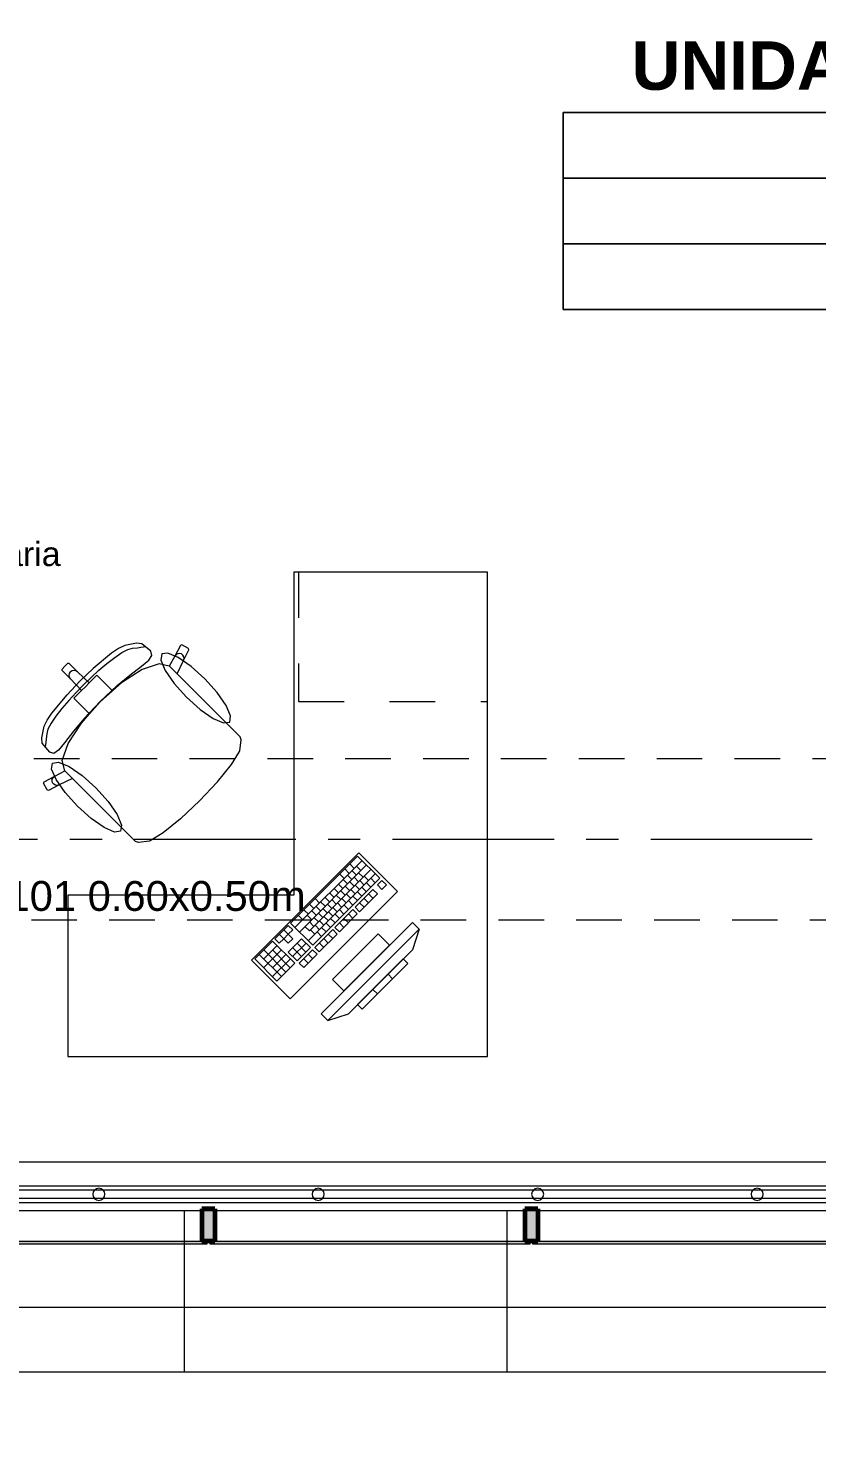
# Model space of a CAD drawing. Header units: inches. Extents: x -38 to 5698, y -33 to 92.
# Drawn here: x 110.017 to 112.459, y 5.605 to 9.963 of the extents above; entities that cross this region are included whole.
import ezdxf

# ---------------------------------------------------------------- set-up
doc = ezdxf.new("R2010")
doc.units = ezdxf.units.IN
doc.header["$MEASUREMENT"] = 0
doc.set_wipeout_variables(frame=1)
doc.header["$PDMODE"] = 1
for name, pattern in [('Hidden Line', [0.195611, 0.141111, -0.0545]), ('Punto & Raya', [0.65, 0.5, -0.075, 0, -0.075]), ('Rayas', [0.282222, 0.141111, -0.141111]), ('Wipeout_Contour', [1, 0, -1])]:
    doc.linetypes.add(name, pattern=pattern)
for name, color, linetype in [('02 _ ARQ _ ALB _ Cotas Ejes', 7, 'Continuous'), ('02 _ ARQ _ ALB _ Ejes Generales', 7, 'Continuous'), ('02 _ ARQ _ ZON _ Espacio.3D', 7, 'Continuous'), ('08 _ STR _ EXT _ 07 Losa Aligerada', 7, 'Continuous'), ('08 _ STR _ EXT _ 09 Vigas', 7, 'Continuous'), ('Acabado - Muros', 7, 'Continuous'), ('Dibujo 2D - General', 7, 'Continuous'), ('Estructura - 04 MURO', 253, 'Continuous'), ('Interior - Escaleras & Barandillas', 7, 'Continuous'), ('Interior - Mobiliario', 7, 'Continuous'), ('Notas - Etiquetas', 251, 'Continuous')]:
    doc.layers.add(name, color=color, linetype=linetype)
doc.styles.add('Estilo_Generado_1', font='swisseb.ttf')
doc.styles.add('Estilo_Generado_4', font='swisse.ttf')
doc.dimstyles.new('Estilo_Generado__1', dxfattribs={"dimtxt": 0.125, "dimasz": 0.095, "dimexe": 0.18, "dimexo": 0.3, "dimgap": 0, "dimtad": 0, "dimtih": 1, "dimtoh": 1, "dimzin": 0, "dimdsep": 46, "dimtxsty": 'Estilo_Generado_4', "dimblk": 'ARROWHEAD_6', "dimblk1": 'ARROWHEAD_6', "dimblk2": 'ARROWHEAD_6', "dimcen": 0.09, "dimse1": 1, "dimse2": 1, "dimclrd": 144, "dimclre": 144, "dimclrt": 7, "dimadec": 0, "dimazin": 0, "dimtfac": 1, "dimtdec": 4, "dimtmove": 0, "dimatfit": 3, "dimfxl": 1, "dimtolj": 1, "dimtzin": 0, "dimarcsym": 0})
doc.dimstyles.new('Estilo_Generado__8', dxfattribs={"dimtxt": 0.18, "dimasz": 0.0912, "dimexe": 0.18, "dimexo": 0.0625, "dimgap": 0, "dimtad": 0, "dimtih": 1, "dimtoh": 1, "dimdec": 4, "dimzin": 0, "dimdsep": 46, "dimcen": 0.09, "dimadec": 0, "dimazin": 0, "dimtfac": 1, "dimtdec": 4, "dimtmove": 0, "dimatfit": 3, "dimldrblk": 'ARROWHEAD_5', "dimfxl": 1, "dimtolj": 1, "dimtzin": 0, "dimarcsym": 0})

# ---------------------------------------------------------------- blocks, each defined once
blk = doc.blocks.new('ARROWHEAD_6')
at = {"color": 0, "linetype": 'Continuous', "lineweight": 0}
for p, q in [((-0.5, -0.5), (0.5, 0.5)), ((0, 0), (-1, 0))]:
    blk.add_line(p, q, dxfattribs=at)
blk = doc.blocks.new('*D88', base_point=(804.059, 0))
at = {"layer": '02 _ ARQ _ ALB _ Cotas Ejes', "color": 144, "linetype": 'Continuous', "lineweight": -2, "transparency": 16777216}
for p, q in [((108.915, 2.2841), (112.0886, 2.2841)), ((115.725, 2.2841), (112.4761, 2.2841))]:
    blk.add_line(p, q, dxfattribs=at)
at = {"layer": 'Defpoints', "color": 0, "linetype": 'Continuous', "transparency": 16777216}
for p in [(108.82, 7.45), (115.82, 7.45), (115.82, 2.2841)]:
    blk.add_point(p, dxfattribs=at)
at = {"layer": '02 _ ARQ _ ALB _ Cotas Ejes', "color": 144, "linetype": 'Continuous', "lineweight": -2, "transparency": 16777216, "xscale": 0.095, "yscale": 0.095, "zscale": 0.095, "rotation": 180}
blk.add_blockref('ARROWHEAD_6', (108.82, 2.2841), dxfattribs=at)
at = {"layer": '02 _ ARQ _ ALB _ Cotas Ejes', "color": 144, "linetype": 'Continuous', "lineweight": -2, "transparency": 16777216, "xscale": 0.095, "yscale": 0.095, "zscale": 0.095}
blk.add_blockref('ARROWHEAD_6', (115.82, 2.2841), dxfattribs=at)
at = {"layer": '02 _ ARQ _ ALB _ Cotas Ejes', "color": 7, "linetype": 'Continuous', "lineweight": 13, "transparency": 16777216, "insert": (112.2823, 2.2841), "char_height": 0.125, "attachment_point": 5, "style": 'Estilo_Generado_4'}
blk.add_mtext('\\A1;7.00', dxfattribs=at)
blk = doc.blocks.new('ARROWHEAD_5')
at = {"linetype": 'Continuous', "lineweight": 0}
blk.add_hatch(color=0, dxfattribs=at).paths.add_polyline_path([(-1, 0.2679), (0, 0), (-1, -0.2679)])
at = {"color": 0, "linetype": 'Continuous', "lineweight": 0}
blk.add_line((0, 0), (-1, 0), dxfattribs=at)

msp = doc.modelspace()

# ---------------------------------------------------------------- linework, layer by layer
at = {"layer": '02 _ ARQ _ ZON _ Espacio.3D', "color": 252, "linetype": 'Continuous', "lineweight": 13}
for p, q in [((114.5415, 9.7019), (111.6738, 9.7019)), ((111.6738, 9.7019), (111.6738, 9.0912)), ((111.6738, 9.7019), (114.5415, 9.7019)), ((111.6738, 9.4984), (111.6738, 9.7019)), ((114.5415, 9.4984), (111.6738, 9.4984)), ((111.6738, 9.4984), (114.5415, 9.4984)), ((111.6738, 9.2948), (111.6738, 9.4984)), ((114.5415, 9.2948), (111.6738, 9.2948)), ((111.6738, 9.2948), (114.5415, 9.2948)), ((111.6738, 9.0912), (111.6738, 9.2948)), ((111.6738, 9.0912), (114.5415, 9.0912)), ((114.5415, 9.0912), (111.6738, 9.0912))]:
    msp.add_line(p, q, dxfattribs=at)
at = {"layer": '02 _ ARQ _ ZON _ Espacio.3D', "color": 254, "linetype": 'Continuous', "lineweight": 0, "flags": 128}
msp.add_lwpolyline([(104.8201, 17.35), (104.8201, 6.45), (117.6487, 6.4499), (117.6487, 7.7), (117.7931, 7.7), (117.793, 6.45), (122.1232, 6.45), (122.1232, 7.7), (122.57, 7.7), (122.57, 16.9), (122.57, 17.4), (116.67, 17.4), (116.67, 16.9), (116.07, 16.9), (116.07, 16.2999), (115.57, 16.2999), (115.57, 17.4), (112.57, 17.4), (112.57, 16.0999), (108.57, 16.0998), (108.57, 17.35)], close=True, dxfattribs=at)
at = {"layer": '08 _ STR _ EXT _ 07 Losa Aligerada', "color": 7, "linetype": 'Continuous', "lineweight": 18, "flags": 128}
msp.add_lwpolyline([(115.87, 43.8736), (108.7699, 43.8736), (108.7699, 39.9), (103.6201, 39.9), (103.6201, 40.95), (100.52, 40.95), (100.52, 37.7), (101.57, 37.7), (101.57, 33.9), (100.67, 33.9), (100.67, 27.9392), (100.17, 27.9392), (100.17, 5.8), (117.7353, 5.8)], dxfattribs=at)
at = {"layer": 'Interior - Mobiliario', "color": 175, "linetype": 'Rayas', "lineweight": 13}
for p, q in [((110.854, 8.2772), (110.854, 7.8772)), ((110.854, 7.8772), (111.439, 7.8772))]:
    msp.add_line(p, q, dxfattribs=at)
at = {"layer": 'Interior - Mobiliario', "color": 175, "linetype": 'Continuous', "lineweight": 13}
for p, q in [((110.2751, 8.026), (110.2184, 7.9791)), ((110.2968, 8.0409), (110.2751, 8.026)), ((110.2846, 8.0134), (110.3064, 8.0282)), ((110.316, 8.0498), (110.2968, 8.0409)), ((110.3064, 8.0282), (110.3252, 8.0382)), ((110.3521, 8.0576), (110.316, 8.0498)), ((110.3252, 8.0382), (110.34, 8.0421)), ((110.34, 8.0421), (110.3554, 8.0432)), ((110.3689, 8.0557), (110.3521, 8.0576)), ((110.3554, 8.0432), (110.3661, 8.0453)), ((110.3661, 8.0453), (110.3742, 8.0461)), ((110.3968, 8.0325), (110.3689, 8.0557)), ((110.3742, 8.0461), (110.3787, 8.0469)), ((110.3902, 8.0053), (110.4002, 8.0196)), ((110.4002, 8.0196), (110.3968, 8.0325)), ((110.4881, 8.0505), (110.4712, 8.0174)), ((110.4748, 8.022), (110.4712, 8.0174)), ((110.4799, 8.0249), (110.4748, 8.022)), ((110.4858, 8.0257), (110.4799, 8.0249)), ((110.4914, 8.0241), (110.4858, 8.0257)), ((110.4922, 8.0519), (110.4881, 8.0505)), ((110.496, 8.0205), (110.4914, 8.0241)), ((110.5135, 8.041), (110.4922, 8.0519)), ((110.4988, 8.0154), (110.496, 8.0205)), ((110.4979, 8.0039), (110.5148, 8.037)), ((110.5148, 8.037), (110.5135, 8.041)), ((110.1218, 7.9773), (110.1304, 7.9858)), ((110.1218, 7.973), (110.1218, 7.9773)), ((110.1389, 7.9943), (110.1304, 7.9858)), ((110.1432, 7.9944), (110.1389, 7.9943)), ((110.1693, 7.9683), (110.1432, 7.9944)), ((110.2184, 7.9791), (110.1762, 7.94)), ((110.236, 7.9736), (110.2608, 7.9948)), ((110.2608, 7.9948), (110.2846, 8.0134)), ((110.3317, 7.9587), (110.3679, 7.9867)), ((110.3679, 7.9867), (110.3902, 8.0053)), ((110.4219, 7.9939), (110.3699, 7.9755)), ((110.4538, 7.9864), (110.4219, 7.9939)), ((110.4712, 8.0174), (110.4538, 7.9864)), ((110.4541, 7.9864), (110.4538, 7.9864)), ((110.4541, 7.9864), (110.4783, 7.9621)), ((110.4783, 7.9621), (110.4979, 8.0039)), ((110.4979, 8.0039), (110.4995, 8.0096)), ((110.4995, 8.0096), (110.4988, 8.0154)), ((110.1479, 7.9469), (110.1218, 7.973)), ((110.1371, 7.8978), (110.1762, 7.94)), ((110.1436, 7.9575), (110.1447, 7.9633)), ((110.1447, 7.9518), (110.1436, 7.9575)), ((110.1447, 7.9633), (110.148, 7.9682)), ((110.1479, 7.9469), (110.1447, 7.9518)), ((110.1819, 7.9104), (110.1479, 7.9469)), ((110.1529, 7.9715), (110.148, 7.9682)), ((110.1587, 7.9726), (110.1529, 7.9715)), ((110.1644, 7.9715), (110.1587, 7.9726)), ((110.1693, 7.9683), (110.1644, 7.9715)), ((110.2058, 7.9343), (110.1693, 7.9683)), ((110.1879, 7.9283), (110.2114, 7.9511)), ((110.2058, 7.9343), (110.1938, 7.9223)), ((110.2294, 7.9579), (110.2058, 7.9343)), ((110.2114, 7.9511), (110.236, 7.9736)), ((110.2506, 7.9368), (110.2294, 7.9579)), ((110.278, 7.9094), (110.2506, 7.9368)), ((110.3061, 7.9342), (110.278, 7.9094)), ((110.2924, 7.926), (110.3317, 7.9587)), ((110.3699, 7.9755), (110.3061, 7.9342)), ((110.1651, 7.9048), (110.1426, 7.8802)), ((110.1583, 7.8868), (110.1819, 7.9104)), ((110.1879, 7.9283), (110.1651, 7.9048)), ((110.1819, 7.9104), (110.1938, 7.9223)), ((110.2396, 7.8765), (110.2924, 7.926)), ((110.278, 7.9094), (110.2401, 7.8761))]:
    msp.add_line(p, q, dxfattribs=at)

# ---------------------------------------------------------------- texts
at = {"layer": '02 _ ARQ _ ZON _ Espacio.3D', "color": 252, "lineweight": 25, "insert": (113.1077, 9.9219), "char_height": 0.15, "attachment_point": 2, "style": 'Estilo_Generado_1'}
msp.add_mtext('\\A1;{\\pqc;\\pt0;\\fSwis721 Ex BT|b1|i0|c0|p34;UNIDAD DE TESORERIA}', dxfattribs=at)
at = {"layer": 'Notas - Etiquetas', "color": 8, "linetype": 'Continuous', "lineweight": 35, "insert": (109.2551, 8.3334), "char_height": 0.075, "attachment_point": 4, "style": 'Estilo_Generado_4'}
msp.add_mtext('\\A1;{\\pql;\\fSwis721 Ex BT|b0|i0|c0|p34;Columna Sanitaria}', dxfattribs=at)

# ---------------------------------------------------------------- next in the draw order: wipeouts: each hides what was drawn before it
at = {"color": 254, "linetype": 'Wipeout_Contour', "lineweight": 0, "ltscale": 4906.165759}
msp.add_wipeout([(117.0136, 5.8), (117.0136, 6.35), (100.6701, 6.35), (100.6701, 7.85), (100.17, 7.85), (100.17, 5.8)], dxfattribs=at).dxf.layer = 'Dibujo 2D - General'

# ---------------------------------------------------------------- next in the draw order: hatches: boundary and pattern name
at = {"layer": 'Acabado - Muros', "linetype": 'Continuous', "lineweight": 9}
for points in [[(109.58, 6.195), (110.57, 6.195), (110.57, 6.205), (109.58, 6.205)], [(110.58, 6.195), (111.57, 6.195), (111.57, 6.205), (110.58, 6.205)], [(111.58, 6.195), (112.57, 6.195), (112.57, 6.205), (111.58, 6.205)]]:
    msp.add_hatch(color=250, dxfattribs=at).paths.add_polyline_path(points)
at = {"layer": 'Dibujo 2D - General', "linetype": 'Continuous', "lineweight": 13}
h = msp.add_hatch(dxfattribs=at)
h.set_pattern_fill('CEMENTO_PULIDO_Y_BRUÑADO_FA', color=251, style=0, pattern_type=2)
h.set_pattern_definition([(0, (92.5, 3e-09), (0, 1), []), (90, (92.5, 3e-09), (-1, 0), [])])
h.paths.add_polyline_path([(117.0136, 5.8), (117.0136, 6.35), (100.6701, 6.35), (100.6701, 7.85), (100.17, 7.85), (100.17, 5.8)])

# ---------------------------------------------------------------- next in the draw order: linework, layer by layer
at = {"layer": '02 _ ARQ _ ALB _ Ejes Generales', "color": 252, "linetype": 'Punto & Raya', "lineweight": 13}
msp.add_line((98.3454, 7.45), (147.07, 7.45), dxfattribs=at)
at = {"layer": '08 _ STR _ EXT _ 09 Vigas', "color": 251, "linetype": 'Hidden Line', "lineweight": 13}
for p, q in [((109.07, 7.7), (115.57, 7.7)), ((102.07, 7.2), (144.07, 7.2))]:
    msp.add_line(p, q, dxfattribs=at)
at = {"layer": 'Acabado - Muros', "color": 7, "linetype": 'Continuous', "lineweight": 60}
for p, q in [((110.595, 6.205), (110.555, 6.205)), ((111.595, 6.205), (111.555, 6.205))]:
    msp.add_line(p, q, dxfattribs=at)
at = {"layer": 'Acabado - Muros', "color": 7, "linetype": 'Continuous', "lineweight": 13, "flags": 128}
for points in [[(109.58, 6.195), (109.58, 6.205), (110.57, 6.205), (110.57, 6.195)], [(110.58, 6.195), (110.58, 6.205), (111.57, 6.205), (111.57, 6.195)], [(111.58, 6.195), (111.58, 6.205), (112.57, 6.205), (112.57, 6.195)]]:
    msp.add_lwpolyline(points, close=True, dxfattribs=at)
at = {"layer": 'Dibujo 2D - General', "color": 251, "linetype": 'Continuous', "lineweight": 13, "flags": 128}
msp.add_lwpolyline([(117.0136, 5.8), (117.0136, 6.35), (100.6701, 6.35), (100.6701, 7.85), (100.17, 7.85), (100.17, 5.8)], close=True, dxfattribs=at)
at = {"layer": 'Interior - Mobiliario', "color": 175, "linetype": 'Continuous', "lineweight": 13}
for p, q in [((110.6261, 7.8143), (110.4783, 7.9621)), ((110.0902, 7.8411), (110.1371, 7.8978)), ((110.1214, 7.8554), (110.1028, 7.8316)), ((110.1426, 7.8802), (110.1214, 7.8554)), ((110.1794, 7.8656), (110.1583, 7.8868)), ((110.2068, 7.8382), (110.1794, 7.8656)), ((110.2396, 7.8765), (110.1902, 7.8238)), ((110.2068, 7.8382), (110.2401, 7.8761)), ((110.0664, 7.8002), (110.0753, 7.8194)), ((110.0753, 7.8194), (110.0902, 7.8411)), ((110.088, 7.8098), (110.078, 7.791)), ((110.1028, 7.8316), (110.088, 7.8098)), ((110.1407, 7.7463), (110.182, 7.8101)), ((110.1902, 7.8238), (110.1574, 7.7845)), ((110.182, 7.8101), (110.2068, 7.8382)), ((110.6517, 7.7888), (110.6261, 7.8143)), ((110.0586, 7.764), (110.0664, 7.8002)), ((110.0605, 7.7473), (110.0586, 7.764)), ((110.0729, 7.7608), (110.0709, 7.75)), ((110.0741, 7.7762), (110.0729, 7.7608)), ((110.078, 7.791), (110.0741, 7.7762)), ((110.1574, 7.7845), (110.1295, 7.7483)), ((110.6736, 7.7668), (110.6517, 7.7888)), ((110.6765, 7.7575), (110.6736, 7.7668)), ((110.0837, 7.7194), (110.0605, 7.7473)), ((110.0701, 7.742), (110.0693, 7.7375)), ((110.0709, 7.75), (110.0701, 7.742)), ((110.0966, 7.716), (110.0837, 7.7194)), ((110.1109, 7.726), (110.0966, 7.716)), ((110.1295, 7.7483), (110.1109, 7.726)), ((110.1223, 7.6943), (110.1407, 7.7463)), ((110.6467, 7.6814), (110.6716, 7.7215)), ((110.6716, 7.7215), (110.6725, 7.7236)), ((110.6725, 7.7236), (110.6765, 7.7575)), ((110.1298, 7.6624), (110.1223, 7.6943)), ((110.6031, 7.6278), (110.6467, 7.6814)), ((110.0643, 7.624), (110.0657, 7.6281)), ((110.0657, 7.6281), (110.0988, 7.645)), ((110.0905, 7.6304), (110.0913, 7.6363)), ((110.0921, 7.6248), (110.0905, 7.6304)), ((110.0913, 7.6363), (110.0941, 7.6414)), ((110.0941, 7.6414), (110.0988, 7.645)), ((110.0988, 7.645), (110.1298, 7.6624)), ((110.154, 7.6379), (110.1123, 7.6183)), ((110.1298, 7.6621), (110.1298, 7.6624)), ((110.1298, 7.6621), (110.154, 7.6379)), ((110.3019, 7.49), (110.154, 7.6379)), ((110.6024, 7.627), (110.6031, 7.6278)), ((110.0751, 7.6026), (110.0643, 7.624)), ((110.0792, 7.6013), (110.0751, 7.6026)), ((110.1123, 7.6183), (110.0792, 7.6013)), ((110.0957, 7.6202), (110.0921, 7.6248)), ((110.1008, 7.6174), (110.0957, 7.6202)), ((110.1066, 7.6167), (110.1008, 7.6174)), ((110.1123, 7.6183), (110.1066, 7.6167)), ((110.5476, 7.5686), (110.6024, 7.627)), ((110.5476, 7.5686), (110.4892, 7.5138)), ((110.4884, 7.5131), (110.4347, 7.4695)), ((110.4892, 7.5138), (110.4884, 7.5131)), ((110.3274, 7.4645), (110.3019, 7.49)), ((110.3494, 7.4426), (110.3274, 7.4645)), ((110.4347, 7.4695), (110.3947, 7.4446)), ((110.3587, 7.4397), (110.3494, 7.4426)), ((110.3926, 7.4437), (110.3587, 7.4397)), ((110.3947, 7.4446), (110.3926, 7.4437)), ((111.037, 7.3977), (110.8293, 7.19)), ((111.0507, 7.384), (110.843, 7.1762)), ((111.0644, 7.3702), (110.8567, 7.1625)), ((111.0128, 7.3734), (111.0265, 7.3597)), ((111.0334, 7.3666), (111.0471, 7.3529)), ((111.1056, 7.3291), (111.037, 7.3977)), ((111.0919, 7.3428), (110.8842, 7.1351)), ((111.0782, 7.3565), (110.8878, 7.1661)), ((110.8979, 7.1214), (111.1056, 7.3291)), ((110.9816, 7.3423), (110.9953, 7.3286)), ((110.9919, 7.3251), (111.0056, 7.3114)), ((110.9972, 7.3579), (111.0109, 7.3441)), ((111.0057, 7.3389), (111.0194, 7.3252)), ((111.0196, 7.3528), (111.0333, 7.3391)), ((111.0264, 7.3322), (111.0401, 7.3184)), ((111.0402, 7.346), (111.0539, 7.3323)), ((111.0574, 7.3358), (111.0711, 7.322)), ((111.078, 7.329), (111.0917, 7.3153)), ((111.1124, 7.3222), (111.0986, 7.3084)), ((111.1262, 7.3085), (111.1124, 7.3222)), ((110.9503, 7.2836), (110.964, 7.2698)), ((110.9642, 7.2974), (110.9779, 7.2837)), ((110.978, 7.3113), (110.9917, 7.2975)), ((110.9848, 7.2906), (110.9985, 7.2769)), ((110.9987, 7.3045), (111.0124, 7.2908)), ((111.002, 7.2804), (111.0157, 7.2667)), ((111.0125, 7.3183), (111.0262, 7.3046)), ((111.0158, 7.2942), (111.0296, 7.2805)), ((111.0847, 7.2945), (111.0294, 7.2392)), ((111.0297, 7.3081), (111.0434, 7.2943)), ((111.0365, 7.2874), (111.0502, 7.2737)), ((111.0431, 7.2254), (111.0985, 7.2808)), ((111.0435, 7.3219), (111.0572, 7.3082)), ((111.0503, 7.3013), (111.064, 7.2876)), ((111.0642, 7.3151), (111.0779, 7.3014)), ((111.0709, 7.2807), (111.0846, 7.267)), ((111.0985, 7.2808), (111.0847, 7.2945)), ((111.0986, 7.3084), (111.1123, 7.2947)), ((111.1123, 7.2947), (111.1262, 7.3085)), ((110.8882, 7.2488), (110.9019, 7.2351)), ((110.9055, 7.2661), (110.9192, 7.2524)), ((110.9088, 7.242), (110.9225, 7.2283)), ((110.9226, 7.2559), (110.9364, 7.2422)), ((110.9294, 7.2352), (110.9431, 7.2215)), ((110.9365, 7.2697), (110.9502, 7.256)), ((110.9433, 7.2491), (110.957, 7.2354)), ((110.9571, 7.2629), (110.9708, 7.2492)), ((110.9605, 7.2388), (110.9742, 7.2251)), ((110.971, 7.2768), (110.9847, 7.2631)), ((110.9743, 7.2527), (110.988, 7.239)), ((110.9881, 7.2665), (111.0019, 7.2528)), ((110.9949, 7.2459), (111.0086, 7.2322)), ((111.0088, 7.2597), (111.0225, 7.246)), ((111.0226, 7.2736), (111.0363, 7.2599)), ((111.0294, 7.2392), (111.0431, 7.2254)), ((111.0432, 7.253), (111.0569, 7.2393)), ((111.057, 7.2669), (111.0708, 7.2531)), ((110.8535, 7.2142), (110.8672, 7.2005)), ((110.8708, 7.2315), (110.8846, 7.2178)), ((110.8811, 7.2143), (110.8948, 7.2006)), ((110.8879, 7.1937), (110.9016, 7.18)), ((110.8949, 7.2282), (110.9087, 7.2145)), ((110.9017, 7.2075), (110.9154, 7.1938)), ((110.9156, 7.2214), (110.9293, 7.2077)), ((110.9189, 7.1973), (110.9326, 7.1836)), ((111.2067, 7.1924), (110.9238, 6.9095)), ((110.9328, 7.2111), (110.9465, 7.1974)), ((110.9466, 7.225), (110.9603, 7.2113)), ((110.9534, 7.2043), (110.9671, 7.1906)), ((111.0224, 7.2322), (110.967, 7.1768)), ((110.9672, 7.2182), (110.981, 7.2045)), ((110.9808, 7.1631), (111.0361, 7.2185)), ((110.9811, 7.232), (110.9948, 7.2183)), ((110.9947, 7.2045), (111.0084, 7.1908)), ((111.0086, 7.2184), (111.0223, 7.2047)), ((111.0361, 7.2185), (111.0224, 7.2322)), ((111.2279, 7.1711), (111.2067, 7.1924)), ((110.8224, 7.183), (110.7808, 7.1415)), ((110.7947, 7.1553), (110.8084, 7.1416)), ((110.8222, 7.1555), (110.8084, 7.1416)), ((110.8085, 7.1692), (110.8222, 7.1555)), ((110.8222, 7.1555), (110.8361, 7.1693)), ((110.836, 7.1418), (110.8222, 7.1555)), ((110.8361, 7.1693), (110.8224, 7.183)), ((110.8293, 7.19), (110.8979, 7.1214)), ((110.874, 7.1798), (110.8878, 7.1661)), ((110.8912, 7.1696), (110.9049, 7.1559)), ((110.9601, 7.1699), (110.9047, 7.1145)), ((110.9051, 7.1834), (110.9188, 7.1697)), ((110.9118, 7.1628), (110.9256, 7.1491)), ((110.9184, 7.1008), (110.9738, 7.1562)), ((110.9257, 7.1766), (110.9394, 7.1629)), ((110.9395, 7.1905), (110.9533, 7.1768)), ((110.945, 6.8883), (111.2279, 7.1711)), ((110.9463, 7.1561), (110.96, 7.1424)), ((111.1006, 7.157), (110.9592, 7.0156)), ((110.9738, 7.1562), (110.9601, 7.1699)), ((110.967, 7.1768), (110.9808, 7.1631)), ((110.9809, 7.1907), (110.9946, 7.177)), ((111.136, 7.1216), (111.1006, 7.157)), ((111.2279, 7.1711), (111.2067, 7.1075)), ((110.7739, 7.1346), (110.7185, 7.0792)), ((110.8013, 7.1071), (110.7459, 7.0517)), ((110.7876, 7.1209), (110.7461, 7.0793)), ((110.7462, 7.1069), (110.8148, 7.0383)), ((110.7738, 7.107), (110.8286, 7.0521)), ((110.8425, 7.066), (110.7739, 7.1346)), ((110.7808, 7.1415), (110.7945, 7.1278)), ((110.7945, 7.1278), (110.8084, 7.1416)), ((110.8084, 7.1416), (110.8221, 7.1279)), ((110.8635, 7.1419), (110.822, 7.1003)), ((110.8221, 7.1279), (110.836, 7.1418)), ((110.8772, 7.1282), (110.8357, 7.0866)), ((110.8358, 7.1142), (110.8632, 7.0868)), ((110.8494, 7.0729), (110.8909, 7.1145)), ((110.8497, 7.128), (110.8771, 7.1006)), ((110.8978, 7.1076), (110.8563, 7.0661)), ((110.8909, 7.1145), (110.8635, 7.1419)), ((110.9115, 7.0939), (110.8978, 7.1076)), ((110.9047, 7.1145), (110.9184, 7.1008)), ((110.9186, 7.1284), (110.9323, 7.1147)), ((110.9324, 7.1422), (110.9461, 7.1285)), ((110.9945, 6.9802), (111.136, 7.1216)), ((111.2067, 7.1075), (111.0087, 6.9095)), ((110.7185, 7.0792), (110.7871, 7.0106)), ((110.7324, 7.093), (110.8009, 7.0245)), ((110.8288, 7.0797), (110.7734, 7.0243)), ((110.8151, 7.0934), (110.7735, 7.0519)), ((110.7871, 7.0106), (110.8425, 7.066)), ((110.822, 7.1003), (110.8494, 7.0729)), ((110.8563, 7.0661), (110.87, 7.0524)), ((110.87, 7.0524), (110.9115, 7.0939)), ((110.8701, 7.0799), (110.8838, 7.0662)), ((110.884, 7.0938), (110.8977, 7.08)), ((111.1784, 7.0792), (111.037, 6.9378)), ((111.0511, 6.9237), (111.1925, 7.0651)), ((111.1925, 7.0651), (111.1784, 7.0792)), ((111.1313, 7.0321), (111.1454, 7.0179)), ((110.9592, 7.0156), (110.9945, 6.9802)), ((111.0841, 6.9849), (111.0983, 6.9708)), ((111.037, 6.9378), (111.0511, 6.9237)), ((110.9238, 6.9095), (110.945, 6.8883)), ((110.945, 6.8883), (111.0087, 6.9095))]:
    msp.add_line(p, q, dxfattribs=at)
at = {"layer": 'Interior - Mobiliario', "color": 175, "linetype": 'Continuous', "lineweight": 13, "flags": 128}
for points in [[(111.439, 6.7772), (111.439, 8.2772), (110.839, 8.2772), (110.839, 7.2772), (110.139, 7.2772), (110.139, 6.7772)], [(110.5641, 7.9471), (110.5216, 7.9852), (110.4812, 8.0132), (110.4492, 8.0268), (110.4302, 8.024), (110.4274, 8.005), (110.441, 7.973), (110.469, 7.9326), (110.5071, 7.8901), (110.5496, 7.852), (110.59, 7.824), (110.6221, 7.8104), (110.641, 7.8132), (110.6438, 7.8321), (110.6302, 7.8642), (110.6022, 7.9046)], [(110.1691, 7.5521), (110.131, 7.5946), (110.103, 7.635), (110.0894, 7.667), (110.0922, 7.6859), (110.1111, 7.6888), (110.1432, 7.6752), (110.1836, 7.6472), (110.2261, 7.609), (110.2642, 7.5666), (110.2922, 7.5262), (110.3058, 7.4941), (110.303, 7.4752), (110.2841, 7.4723), (110.252, 7.486), (110.2116, 7.514)], [(111.1607, 7.2878), (111.0405, 7.408), (110.7082, 7.0757), (110.8284, 6.9555)]]:
    msp.add_lwpolyline(points, close=True, dxfattribs=at)

# ---------------------------------------------------------------- next in the draw order: texts
at = {"layer": 'Notas - Etiquetas', "color": 8, "linetype": 'Continuous', "lineweight": 13, "insert": (109.5977, 7.2267), "char_height": 0.0925, "attachment_point": 7, "style": 'Estilo_Generado_4'}
msp.add_mtext('\\A1;{\\pql;\\fSwis721 Ex BT|b0|i0|c0|p34;VIGA-101\\fSwis721 Ex BT|b0|i0|c0|p34; \\fSwis721 Ex BT|b0|i0|c0|p34;0.60\\fSwis721 Ex BT|b0|i0|c0|p34;x\\fSwis721 Ex BT|b0|i0|c0|p34;0.50\\fSwis721 Ex BT|b0|i0|c0|p34;m}', dxfattribs=at)

# ---------------------------------------------------------------- next in the draw order: leaders
at = {"layer": 'Notas - Etiquetas', "color": 8, "linetype": 'Continuous', "lineweight": 13, "annotation_type": 0, "has_hookline": 1, "hookline_direction": 0, "text_width": 1.0171}
msp.add_leader([(109.168, 7.85), (109.168, 8.3334), (109.2551, 8.3334)], dimstyle='Estilo_Generado__8', dxfattribs=at)

# ---------------------------------------------------------------- next in the draw order: wipeouts: each hides what was drawn before it
at = {"color": 254, "linetype": 'Wipeout_Contour', "lineweight": 0, "ltscale": 3283.272966}
msp.add_wipeout([(100.82, 6.3), (117.6487, 6.3), (117.6487, 6.45), (100.82, 6.45)], dxfattribs=at).dxf.layer = 'Estructura - 04 MURO'

# ---------------------------------------------------------------- next in the draw order: hatches: boundary and pattern name
at = {"layer": 'Acabado - Muros', "linetype": 'Continuous', "lineweight": 0}
for points in [[(110.555, 6.305), (110.555, 6.205), (110.595, 6.205), (110.595, 6.305)], [(111.555, 6.305), (111.555, 6.205), (111.595, 6.205), (111.595, 6.305)]]:
    msp.add_hatch(color=254, dxfattribs=at).paths.add_polyline_path(points)

# ---------------------------------------------------------------- next in the draw order: linework, layer by layer
at = {"layer": 'Acabado - Muros', "color": 7, "linetype": 'Continuous', "lineweight": 60}
for p, q in [((110.555, 6.305), (110.555, 6.205)), ((110.595, 6.305), (110.555, 6.305)), ((110.595, 6.305), (110.595, 6.205)), ((111.555, 6.305), (111.555, 6.205)), ((111.595, 6.305), (111.555, 6.305)), ((111.595, 6.305), (111.595, 6.205))]:
    msp.add_line(p, q, dxfattribs=at)
at = {"layer": 'Estructura - 04 MURO', "color": 7, "linetype": 'Continuous', "lineweight": 13, "flags": 128}
for points in [[(117.6487, 6.45), (100.82, 6.45)], [(100.67, 6.3), (117.6487, 6.3)]]:
    msp.add_lwpolyline(points, dxfattribs=at)
at = {"layer": 'Interior - Escaleras & Barandillas', "color": 161, "linetype": 'Continuous', "lineweight": 13}
for p, q in [((122.4696, 6.375), (100.7825, 6.375)), ((100.7075, 6.3375), (122.4696, 6.3375)), ((100.7075, 6.3375), (122.4696, 6.3375)), ((100.7075, 6.3375), (122.4696, 6.3375)), ((122.4696, 6.3625), (100.7325, 6.3625)), ((122.4696, 6.3625), (100.7325, 6.3625)), ((122.4696, 6.3625), (100.7325, 6.3625)), ((100.7825, 6.325), (122.4696, 6.325))]:
    msp.add_line(p, q, dxfattribs=at)
at = {"layer": 'Interior - Escaleras & Barandillas', "color": 161, "linetype": 'Continuous', "lineweight": 13, "flags": 128}
for points in [[(110.2354, 6.3687, 1), (110.2354, 6.3312, 1)], [(110.9151, 6.3687, 1), (110.9151, 6.3312, 1)], [(111.5948, 6.3687, 1), (111.5948, 6.3312, 1)], [(112.2745, 6.3687, 1), (112.2745, 6.3312, 1)]]:
    msp.add_lwpolyline(points, format="xyb", close=True, dxfattribs=at)

# ---------------------------------------------------------------- next in the draw order: dimensions: what is measured, and where the dimension line sits
at = {"layer": '02 _ ARQ _ ALB _ Cotas Ejes', "color": 144, "linetype": 'Continuous', "lineweight": 13}
dim = msp.add_linear_dim(base=(115.82, 2.2841), p1=(108.82, 7.45), p2=(115.82, 7.45), dimstyle='Estilo_Generado__1', dxfattribs=at)
dim.commit()
dim.dimension.update_dxf_attribs({"geometry": '*D88', "text_midpoint": (112.2823, 2.2841), "dimtype": 160})

doc.saveas('drawing.dxf')
